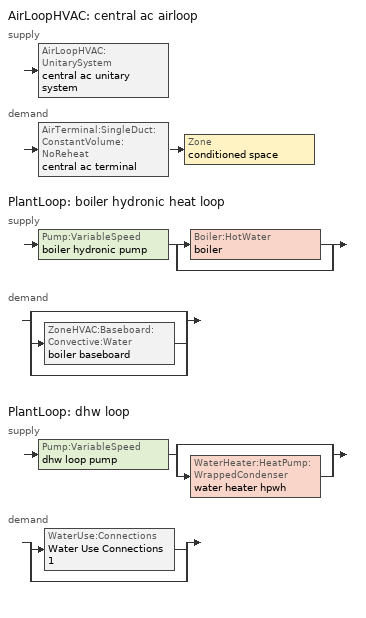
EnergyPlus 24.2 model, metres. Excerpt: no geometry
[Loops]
AirLoopHVAC 'central ac airloop'
 supply: AirLoopHVAC:UnitarySystem 'central ac unitary system'
 demand: AirTerminal:SingleDuct:ConstantVolume:NoReheat 'central ac terminal' > Zone 'conditioned space'
PlantLoop 'boiler hydronic heat loop'
 supply: Pump:VariableSpeed 'boiler hydronic pump' > split
  | Boiler:HotWater 'boiler'
  | bypass
 demand: split
  | bypass
  | ZoneHVAC:Baseboard:Convective:Water 'boiler baseboard'
  | bypass
PlantLoop 'dhw loop'
 supply: Pump:VariableSpeed 'dhw loop pump' > split
  | bypass
  | WaterHeater:HeatPump:WrappedCondenser 'water heater hpwh'
 demand: split
  | WaterUse:Connections 'Water Use Connections 1'
  | bypass
[ZoneControl:Thermostat]
conditioned space Thermostat: Zone or ZoneList=conditioned space; Control Type Schedule=conditioned space Thermostat Schedule; Control 1=conditioned space temperature setpoint; Temperature Difference Between Cutout And Setpoint {deltaC}=0
[ThermostatSetpoint:DualSetpoint]
conditioned space temperature setpoint: Heating Setpoint Temperature Schedule=heating setpoint; Cooling Setpoint Temperature Schedule=cooling setpoint
[AirTerminal:SingleDuct:ConstantVolume:NoReheat]
central ac terminal: Availability Schedule=Always On Discrete; Maximum Air Flow Rate {m3/s}=0.295439
[ZoneHVAC:Baseboard:Convective:Water]
boiler baseboard: Availability Schedule=Always On Discrete; Heating Design Capacity Method=HeatingDesignCapacity; Heating Design Capacity {W}=5311.62; Heating Design Capacity Per Floor Area {W/m2}=0; Fraction of Autosized Heating Design Capacity=0.8; U-Factor Times Area Value {W/K}=382.437; Maximum Water Flow Rate {m3/s}=0.000228814; Convergence Tolerance=0.001
[Zone equipment]
conditioned space: central ac terminal, boiler baseboard
[AirLoopHVAC]
central ac airloop: Design Supply Air Flow Rate {m3/s}=0.295439; Design Return Air Flow Fraction of Supply Air Flow=1
[Sizing:System]
central ac airloop: Type of Load to Size On=Sensible; Design Outdoor Air Flow Rate {m3/s}=Autosize; Central Heating Maximum System Air Flow Ratio=0.3; Preheat Design Temperature {C}=7; Preheat Design Humidity Ratio {kgWater/kgDryAir}=0.008; Precool Design Temperature {C}=12.8; Precool Design Humidity Ratio {kgWater/kgDryAir}=0.008; Central Cooling Design Supply Air Temperature {C}=12.8; Central Heating Design Supply Air Temperature {C}=16.7; Type of Zone Sum to Use=NonCoincident; 100% Outdoor Air in Cooling=Yes; 100% Outdoor Air in Heating=Yes; Central Cooling Design Supply Air Humidity Ratio {kgWater/kgDryAir}=0.0085; Central Heating Design Supply Air Humidity Ratio {kgWater/kgDryAir}=0.008; Cooling Supply Air Flow Rate Method=DesignDay; Cooling Supply Air Flow Rate {m3/s}=0; Cooling Supply Air Flow Rate Per Floor Area {m3/s-m2}=0.00996765; Cooling Fraction of Autosized Cooling Supply Air Flow Rate=1; Cooling Supply Air Flow Rate Per Unit Cooling Capacity {m3/s-W}=3.94755e-05; Heating Supply Air Flow Rate Method=DesignDay; Heating Supply Air Flow Rate {m3/s}=0; Heating Supply Air Flow Rate Per Floor Area {m3/s-m2}=0.00996765; Heating Fraction of Autosized Heating Supply Air Flow Rate=1; Heating Fraction of Autosized Cooling Supply Air Flow Rate=1; Heating Supply Air Flow Rate Per Unit Heating Capacity {m3/s-W}=3.15882e-05; System Outdoor Air Method=ZoneSum; Zone Maximum Outdoor Air Fraction=1; Cooling Design Capacity Method=CoolingDesignCapacity; Cooling Design Capacity {W}=Autosize; Cooling Design Capacity Per Floor Area {W/m2}=234.7; Fraction of Autosized Cooling Design Capacity=1; Heating Design Capacity Method=HeatingDesignCapacity; Heating Design Capacity {W}=Autosize; Heating Design Capacity Per Floor Area {W/m2}=157; Fraction of Autosized Heating Design Capacity=1; Central Cooling Capacity Control Method=OnOff; Occupant Diversity=Autosize
[AirLoopHVAC:UnitarySystem]
central ac unitary system: Control Type=Load; Controlling Zone or Thermostat Location=conditioned space; Dehumidification Control Type=None; Availability Schedule=Always On Discrete; Supply Fan=central ac supply fan; Fan Placement=BlowThrough; Supply Air Fan Operating Mode Schedule=central ac auto fan schedule; DX Heating Coil Sizing Ratio=1; Cooling Coil=central ac clg coil; Use DOAS DX Cooling Coil=No; Minimum Supply Air Temperature {C}=2; Latent Load Control=SensibleOnlyLoadControl; Cooling Supply Air Flow Rate Method=SupplyAirFlowRate; Cooling Supply Air Flow Rate {m3/s}=0.295439; Heating Supply Air Flow Rate Method=None; No Load Supply Air Flow Rate Method=SupplyAirFlowRate; No Load Supply Air Flow Rate {m3/s}=0; No Load Supply Air Flow Rate Control Set To Low Speed=Yes; Maximum Supply Air Temperature {C}=48.8889; Maximum Outdoor Dry-Bulb Temperature for Supplemental Heater Operation {C}=21; Ancillary On-Cycle Electric Power {W}=0; Ancillary Off-Cycle Electric Power {W}=0
[Fan:SystemModel] Availability Schedule=Always On Discrete; Speed Control Method=Discrete; Electric Power Minimum Flow Rate Fraction=0.2; Design Pressure Rise {Pa}=500; Motor Efficiency=1; Motor In Air Stream Fraction=1; Design Electric Power Consumption {W}=Autosize; Design Power Sizing Method=PowerPerFlow; Electric Power Per Unit Flow Rate Per Unit Pressure {W/((m3/s)-Pa)}=1.66667; Fan Total Efficiency=0.7; Motor Loss Radiative Fraction=0; Number of Speeds=1
Name | Design Maximum Air Flow Rate {m3/s} | Electric Power Per Unit Flow Rate {W/(m3/s)} | Speed Flow Fraction 1 | Speed Electric Power Fraction 1
central ac supply fan | 0.295439 | 794.58 | 1 | 1
water heater fan | 0.0854225 | 97.8923
[Coil:Cooling:DX:SingleSpeed]
central ac clg coil: Availability Schedule=Always On Discrete; Gross Rated Total Cooling Capacity {W}=5639.51; Gross Rated Sensible Heat Ratio=0.730032; Gross Rated Cooling COP {W/W}=4.3086; Rated Air Flow Rate {m3/s}=0.29131; Rated Evaporator Fan Power Per Volume Flow Rate 2017 {W/(m3/s)}=773.3; Rated Evaporator Fan Power Per Volume Flow Rate 2023 {W/(m3/s)}=934.4; Total Cooling Capacity Function of Temperature Curve=Cool-CAP-fT1; Total Cooling Capacity Function of Flow Fraction Curve=Cool-CAP-fFF1; Energy Input Ratio Function of Temperature Curve=Cool-EIR-fT1; Energy Input Ratio Function of Flow Fraction Curve=Cool-EIR-fFF1; Part Load Fraction Correlation Curve=Cool-PLF-fPLR1; Minimum Outdoor Dry-Bulb Temperature for Compressor Operation {C}=-25; Nominal Time for Condensate Removal to Begin {s}=1000; Ratio of Initial Moisture Evaporation Rate and Steady State Latent Capacity=1.5; Maximum Cycling Rate {cycles/hr}=3; Latent Capacity Time Constant {s}=45; Condenser Type=AirCooled; Evaporative Condenser Effectiveness=0.9; Evaporative Condenser Air Flow Rate {m3/s}=Autosize; Evaporative Condenser Pump Rated Power Consumption {W}=Autosize; Crankcase Heater Capacity {W}=50; Maximum Outdoor Dry-Bulb Temperature for Crankcase Heater Operation {C}=10; Basin Heater Capacity {W/K}=0; Basin Heater Setpoint Temperature {C}=2
[PlantLoop] Fluid Type=Water; Maximum Loop Temperature {C}=100; Minimum Loop Temperature {C}=0; Minimum Loop Flow Rate {m3/s}=0; Load Distribution Scheme=Optimal; Plant Loop Demand Calculation Scheme=SingleSetpoint; Common Pipe Simulation=None
Name | Plant Equipment Operation Scheme | Maximum Loop Flow Rate {m3/s} | Plant Loop Volume {m3}
boiler hydronic heat loop | boiler hydronic heat loop Operation Schemes | Autosize | Autocalculate
dhw loop | dhw loop Operation Schemes | 0.01 | 0.003
[Sizing:Plant] Loop Type=Heating; Sizing Option=NonCoincident; Zone Timesteps in Averaging Window=1; Coincident Sizing Factor Mode=None
Name | Design Loop Exit Temperature {C} | Loop Design Temperature Difference {deltaC}
boiler hydronic heat loop | 82.2222 | 11.1111
dhw loop | 51.6667 | 5.55556
[Pump:VariableSpeed] Motor Efficiency=0.85; Fraction of Motor Inefficiencies to Fluid Stream=0; Coefficient 1 of the Part Load Performance Curve=0; Coefficient 2 of the Part Load Performance Curve=1; Coefficient 3 of the Part Load Performance Curve=0; Coefficient 4 of the Part Load Performance Curve=0; Design Minimum Flow Rate {m3/s}=0; Pump Control Type=Intermittent; Skin Loss Radiative Fraction=0.5; Design Power Sizing Method=PowerPerFlowPerPressure; Design Electric Power per Unit Flow Rate {W/(m3/s)}=348701.1; Design Shaft Power per Unit Flow Rate per Unit Head {W/((m3/s)-Pa)}=1.28205; Design Minimum Flow Rate Fraction=0
Name | Design Maximum Flow Rate {m3/s} | Design Pump Head {Pa} | Design Power Consumption {W}
boiler hydronic pump | 0.0030649 | 20000 | 81.7308
dhw loop pump | 0.01 | 1 | 0
[Boiler:HotWater]
boiler: Fuel Type=NaturalGas; Nominal Capacity {W}=5311.62; Nominal Thermal Efficiency=0.8; Efficiency Curve Temperature Evaluation Variable=LeavingBoiler; Normalized Boiler Efficiency Curve=NonCondensingBoilerEff; Design Water Flow Rate {m3/s}=Autosize; Minimum Part Load Ratio=0; Maximum Part Load Ratio=1; Optimum Part Load Ratio=1; Water Outlet Upper Temperature Limit {C}=99.9; Boiler Flow Mode=LeavingSetpointModulated; On Cycle Parasitic Electric Load {W}=0; Sizing Factor=1; Off Cycle Parasitic Fuel Load {W}=0
[SetpointManager:Scheduled] Control Variable=Temperature
Name | Schedule
boiler hydronic heat loop setpoint manager | boiler hydronic heat supply setpoint
Setpoint Manager Scheduled 1 | dhw temp
[PlantEquipmentOperationSchemes] Control Scheme Object Type 1=PlantEquipmentOperation:HeatingLoad; Control Scheme Schedule Name 1=Always On Discrete
Name | Control Scheme Name 1
boiler hydronic heat loop Operation Schemes | boiler hydronic heat loop Heating Operation Scheme
dhw loop Operation Schemes | dhw loop Heating Operation Scheme
[PlantEquipmentOperation:HeatingLoad] Load Range Lower Limit 1 {W}=0; Load Range Upper Limit 1 {W}=1000000000
Name | Range Equipment List Name 1
boiler hydronic heat loop Heating Operation Scheme | boiler hydronic heat loop Heating Equipment List
dhw loop Heating Operation Scheme | dhw loop Heating Equipment List
[PlantEquipmentList]
boiler hydronic heat loop Heating Equipment List: Boiler:HotWater, boiler
dhw loop Heating Equipment List: WaterHeater:HeatPump:WrappedCondenser, water heater hpwh
[WaterHeater:Stratified]
water heater tank: Tank Volume {m3}=0.224853; Tank Height {m}=1.3343; Tank Shape=VerticalCylinder; Maximum Temperature Limit {C}=90; Heater Priority Control=MasterSlave; Heater 1 Setpoint Temperature Schedule=water heater TopElementSetpoint; Heater 1 Deadband Temperature Difference {deltaC}=18.5; Heater 1 Capacity {W}=4500.11; Heater 1 Height {m}=1.05632; Heater 2 Setpoint Temperature Schedule=water heater BottomElementSetpoint; Heater 2 Deadband Temperature Difference {deltaC}=3.89; Heater 2 Capacity {W}=4500.11; Heater 2 Height {m}=0.277979; Heater Fuel Type=Electricity; Heater Thermal Efficiency=1; Off Cycle Parasitic Fuel Consumption Rate {W}=3; Off Cycle Parasitic Fuel Type=Electricity; Off Cycle Parasitic Heat Fraction to Tank=0; Off Cycle Parasitic Height {m}=0; On Cycle Parasitic Fuel Consumption Rate {W}=3; On Cycle Parasitic Fuel Type=Electricity; On Cycle Parasitic Heat Fraction to Tank=0; On Cycle Parasitic Height {m}=0; Ambient Temperature Indicator=Schedule; Ambient Temperature Schedule=water heater Tamb act; Uniform Skin Loss Coefficient per Unit Area to Ambient Temperature {W/m2-K}=0.925959; Skin Loss Fraction to Zone=1; Off Cycle Flue Loss Coefficient to Ambient Temperature {W/K}=0; Off Cycle Flue Loss Fraction to Zone=1; Use Side Effectiveness=1; Use Side Inlet Height {m}=0; Use Side Outlet Height {m}=Autocalculate; Source Side Effectiveness=1; Source Side Inlet Height {m}=0; Source Side Outlet Height {m}=0; Inlet Mode=Fixed; Use Side Design Flow Rate {m3/s}=0.00374132; Source Side Design Flow Rate {m3/s}=0; Indirect Water Heating Recovery Time {hr}=1.5; Number of Nodes=6; Additional Destratification Conductivity {W/m-K}=0; Node 1 Additional Loss Coefficient {W/K}=0; Node 2 Additional Loss Coefficient {W/K}=0; Node 3 Additional Loss Coefficient {W/K}=0; Node 4 Additional Loss Coefficient {W/K}=0; Node 5 Additional Loss Coefficient {W/K}=0; Node 6 Additional Loss Coefficient {W/K}=0
[WaterHeater:Sizing]
water heater tank: Design Mode=PeakDraw; Time Storage Can Meet Peak Draw {hr}=0.538503; Time for Tank Recovery {hr}=0; Nominal Tank Volume for Autosizing Plant Connections {m3}=1
[WaterHeater:HeatPump:WrappedCondenser]
water heater hpwh: Compressor Setpoint Temperature Schedule=water heater setpoint; Dead Band Temperature Difference {deltaC}=3.89; Condenser Bottom Location {m}=0.0555958; Condenser Top Location {m}=0.722746; Evaporator Air Flow Rate {m3/s}=0.0854225; Inlet Air Configuration=Schedule; Inlet Air Temperature Schedule=water heater Tamb act; Inlet Air Humidity Schedule=water heater RHamb act; Tank=water heater tank; DX Coil=water heater coil; Minimum Inlet Air Temperature for Compressor Operation {C}=5.55556; Maximum Inlet Air Temperature for Compressor Operation {C}=48.8889; Compressor Location=Schedule; Compressor Ambient Temperature Schedule=water heater Tamb act; Fan=water heater fan; Fan Placement=DrawThrough; On Cycle Parasitic Electric Load {W}=0; Off Cycle Parasitic Electric Load {W}=0; Parasitic Heat Rejection Location=Outdoors; Inlet Air Mixer Schedule=Always On Discrete; Tank Element Control Logic=MutuallyExclusive; Control Sensor 1 Height In Stratified Tank {m}=1.05632; Control Sensor 1 Weight=0.75; Control Sensor 2 Height In Stratified Tank {m}=0.389171
[Coil:WaterHeating:AirToWaterHeatPump:Wrapped]
water heater coil: Rated Heating Capacity {W}=2110.99; Rated COP {W/W}=4.222255; Rated Sensible Heat Ratio=0.88; Rated Evaporator Inlet Air Dry-Bulb Temperature {C}=19.7222; Rated Evaporator Inlet Air Wet-Bulb Temperature {C}=13.561; Rated Condenser Water Temperature {C}=48.89; Rated Evaporator Air Flow Rate {m3/s}=0.0854225; Evaporator Fan Power Included in Rated COP=Yes; Crankcase Heater Capacity {W}=0; Maximum Ambient Temperature for Crankcase Heater Operation {C}=0; Evaporator Air Temperature Type for Curve Objects=WetBulbTemperature; Heating Capacity Function of Temperature Curve=HPWH-Cap-fT; Heating Capacity Function of Air Flow Fraction Curve=HPWH-Htg-Cap-FF; Heating COP Function of Temperature Curve=HPWH-COP-fT; Heating COP Function of Air Flow Fraction Curve=HPWH-Htg-COP-FF; Part Load Fraction Correlation Curve=HPWH-COP-fPLR
[WaterUse:Connections]
Water Use Connections 1: Drain Water Heat Exchanger Type=None; Drain Water Heat Exchanger Destination=Plant; Water Use Equipment Name 1=dhw fixtures; Water Use Equipment Name 2=dhw distribution waste; Water Use Equipment Name 3=clothes washer; Water Use Equipment Name 4=dishwasher
[WaterUse:Equipment]
Name | Peak Flow Rate {m3/s} | Flow Rate Fraction Schedule | Target Temperature Schedule
dhw fixtures | 3.19178e-05 | hot_water_fixtures | mixed water temperature schedule
dhw distribution waste | 1.14725e-05 | hot_water_fixtures | mixed water temperature schedule
clothes washer | 4.1607e-06 | hot_water_clothes_washer
[EnergyManagementSystem:InternalVariable]
Name | Internal Data Index Key | Internal Data Type
boiler_hydronic_pump_rated_mfr | boiler hydronic pump | Pump Maximum Mass Flow Rate
central_ac_airloop_max_sup_fan_mfr | central ac supply fan | Fan Maximum Mass Flow Rate
[EnergyManagementSystem:Sensor]
Name | Output:Variable or Output:Meter Index Key | Output:Variable or Output:Meter
boiler_baseboard_s | boiler baseboard | Baseboard Total Heating Energy
boiler_hydronic_pump_mfr_s | boiler hydronic pump | Pump Mass Flow Rate
boiler_hydronic_pump_s | boiler hydronic pump | Pump Electricity Energy
boiler_plr_s | boiler | Boiler Part Load Ratio
central_ac_airloop_Fan_RTF_s | central ac supply fan | Fan Runtime Fraction
central_ac_clg_coil_s | central ac clg coil | Cooling Coil Total Cooling Energy
central_ac_supply_fan_s | central ac supply fan | Fan Electricity Energy
conditioned_space_clg_unmet_s | conditioned space | Zone Cooling Setpoint Not Met Time
conditioned_space_htg_unmet_s | conditioned space | Zone Heating Setpoint Not Met Time
duct_mix_gain; duct_mix_gain_1 | conditioned space | Zone Mixing Sensible Heat Gain Energy
duct_mix_loss; duct_mix_loss_1 | conditioned space | Zone Mixing Sensible Heat Loss Energy
fridge_tin_s; tin_s; tin_s_1 | conditioned space | Zone Mean Air Temperature
ig_ee_conv_2 | clothes washer | Electric Equipment Convective Heating Energy
ig_ee_rad_2 | clothes washer | Electric Equipment Radiant Heating Energy
s_conv_6 | Wall7 | Surface Inside Face Convection Heat Gain Energy
s_conv_7 | Wall8 | Surface Inside Face Convection Heat Gain Energy
s_ig | Floor2 | Surface Inside Face Internal Gains Radiation Heat Gain Energy
s_ig_1 | Slab2 | Surface Inside Face Internal Gains Radiation Heat Gain Energy
s_ig_2 | Wall3 | Surface Inside Face Internal Gains Radiation Heat Gain Energy
s_ig_3 | Wall4 | Surface Inside Face Internal Gains Radiation Heat Gain Energy
s_ig_4 | Wall5 | Surface Inside Face Internal Gains Radiation Heat Gain Energy
s_ig_5 | Wall6 | Surface Inside Face Internal Gains Radiation Heat Gain Energy
s_ig_6 | Wall7 | Surface Inside Face Internal Gains Radiation Heat Gain Energy
s_ig_7 | Wall8 | Surface Inside Face Internal Gains Radiation Heat Gain Energy
s_lgt | Floor2 | Surface Inside Face Lights Radiation Heat Gain Energy
s_lgt_1 | Slab2 | Surface Inside Face Lights Radiation Heat Gain Energy
s_lgt_2 | Wall3 | Surface Inside Face Lights Radiation Heat Gain Energy
s_lgt_3 | Wall4 | Surface Inside Face Lights Radiation Heat Gain Energy
s_lgt_4 | Wall5 | Surface Inside Face Lights Radiation Heat Gain Energy
s_lgt_5 | Wall6 | Surface Inside Face Lights Radiation Heat Gain Energy
s_lgt_6 | Wall7 | Surface Inside Face Lights Radiation Heat Gain Energy
s_lgt_7 | Wall8 | Surface Inside Face Lights Radiation Heat Gain Energy
s_sol | Floor2 | Surface Inside Face Solar Radiation Heat Gain Energy
s_sol_1 | Slab2 | Surface Inside Face Solar Radiation Heat Gain Energy
s_sol_2 | Wall3 | Surface Inside Face Solar Radiation Heat Gain Energy
s_sol_3 | Wall4 | Surface Inside Face Solar Radiation Heat Gain Energy
s_sol_4 | Wall5 | Surface Inside Face Solar Radiation Heat Gain Energy
s_sol_5 | Wall6 | Surface Inside Face Solar Radiation Heat Gain Energy
s_sol_6 | Wall7 | Surface Inside Face Solar Radiation Heat Gain Energy
s_sol_7 | Wall8 | Surface Inside Face Solar Radiation Heat Gain Energy
s_surf | Floor2 | Surface Inside Face Net Surface Thermal Radiation Heat Gain Energy
s_surf_1 | Slab2 | Surface Inside Face Net Surface Thermal Radiation Heat Gain Energy
s_surf_2 | Wall3 | Surface Inside Face Net Surface Thermal Radiation Heat Gain Energy
s_surf_3 | Wall4 | Surface Inside Face Net Surface Thermal Radiation Heat Gain Energy
s_surf_4 | Wall5 | Surface Inside Face Net Surface Thermal Radiation Heat Gain Energy
s_surf_5 | Wall6 | Surface Inside Face Net Surface Thermal Radiation Heat Gain Energy
s_surf_6 | Wall7 | Surface Inside Face Net Surface Thermal Radiation Heat Gain Energy
s_surf_7 | Wall8 | Surface Inside Face Net Surface Thermal Radiation Heat Gain Energy
tout_s | conditioned space | Zone Outdoor Air Drybulb Temperature
water_heater_amb_rh | garage | Zone Air Relative Humidity
water_heater_amb_temp | garage | Zone Mean Air Temperature
water_heater_coil_energy | water heater coil | Cooling Coil Water Heating Electricity Rate
water_heater_fan_energy; water_heater_fan_pwr | water heater fan | Fan Electricity Rate
water_heater_lat_cool | water heater coil | Cooling Coil Latent Cooling Rate
water_heater_sens_cool | water heater coil | Cooling Coil Sensible Cooling Rate
water_heater_tank_energy | water heater tank | Water Heater Electricity Rate
water_heater_tank_off_cycle_parasitic | water heater tank | Water Heater Off Cycle Parasitic Electricity Rate
water_heater_tank_on_cycle_parasitic | water heater tank | Water Heater On Cycle Parasitic Electricity Rate
water_heater_tl | water heater tank | Water Heater Heat Loss Rate
water_heater_T_set | water heater setpoint | Schedule Value
win_s | conditioned space | Zone Air Humidity Ratio
[EnergyManagementSystem:Actuator]
Name | Actuated Component Unique | Actuated Component Type | Actuated Component Control Type
attic_vented_1_duct_leakage_imbalance_infil_flow_act | attic_vented 1 duct leakage imbalance infil flow | Zone Infiltration | Air Exchange Flow Rate
boiler_hydronic_pump_pressure_rise_act | boiler hydronic pump | Pump | Pump Pressure Rise
central_ac_airloop_0_RetCondToDZ_act | central ac airloop_0 RetCondToDZ | OtherEquipment | Power Level
central_ac_airloop_0_RetCondToRP_act | central ac airloop_0 RetCondToRP | OtherEquipment | Power Level
central_ac_airloop_0_RetLatLkToRP_act | central ac airloop_0 RetLatLkToRP | OtherEquipment | Power Level
central_ac_airloop_0_RetSensLkToRP_act | central ac airloop_0 RetSensLkToRP | OtherEquipment | Power Level
central_ac_airloop_0_SupCondToDZ_act | central ac airloop_0 SupCondToDZ | OtherEquipment | Power Level
central_ac_airloop_0_SupCondToLv_act | central ac airloop_0 SupCondToLv | OtherEquipment | Power Level
central_ac_airloop_0_SupLatLkToCond_act | central ac airloop_0 SupLatLkToCond | OtherEquipment | Power Level
central_ac_airloop_0_SupLatLkToDZ_act | central ac airloop_0 SupLatLkToDZ | OtherEquipment | Power Level
central_ac_airloop_0_SupSensLkToCond_act | central ac airloop_0 SupSensLkToCond | OtherEquipment | Power Level
central_ac_airloop_0_SupSensLkToDZ_act | central ac airloop_0 SupSensLkToDZ | OtherEquipment | Power Level
central_ac_airloop_0_ZoneMixCondToDZ_mix_act | central ac airloop_0 ZoneMixCondToDZ mix | ZoneMixing | Air Exchange Flow Rate
central_ac_airloop_0_ZoneMixDZToCond_mix_act | central ac airloop_0 ZoneMixDZToCond mix | ZoneMixing | Air Exchange Flow Rate
fridge_schedule_1_act | fridge schedule 1 | Schedule:Constant | Schedule Value
fridge_schedule_act | fridge schedule | Schedule:Constant | Schedule Value
infil_flow_act | infil flow | Zone Infiltration | Air Exchange Flow Rate
mech_vent_house_fan_cfis_act | mech vent house fan cfis | ElectricEquipment | Electricity Rate
mech_vent_house_fan_latent_load_act | mech vent house fan latent load | OtherEquipment | Power Level
mech_vent_house_fan_sensible_load_act | mech vent house fan sensible load | OtherEquipment | Power Level
natural_vent_flow_act | natural vent flow | Zone Infiltration | Air Exchange Flow Rate
water_heater_HPWHSchedOverride | water heater setpoint | Schedule:Constant | Schedule Value
water_heater_hpwh_ec_adj_act | water heater energy adjustment1 | OtherEquipment | Power Level
water_heater_lat_act | water heater lat | OtherEquipment | Power Level
water_heater_LESchedOverride | water heater BottomElementSetpoint | Schedule:Constant | Schedule Value
water_heater_RHamb_act | water heater RHamb act | Schedule:Constant | Schedule Value
water_heater_sens_act | water heater sens | OtherEquipment | Power Level
water_heater_Tamb_act | water heater Tamb act | Schedule:Constant | Schedule Value
water_heater_UESchedOverride | water heater TopElementSetpoint | Schedule:Constant | Schedule Value
whole_house_fan_act | whole house fan | ElectricEquipment | Electricity Rate
whole_house_fan_flow_act | whole house fan flow | Zone Infiltration | Air Exchange Flow Rate
whole_house_fan_mix_act | whole house fan mix | ZoneMixing | Air Exchange Flow Rate
[Schedule:Constant]
Name | Hourly Value
Always On Discrete | 1
boiler hydronic heat supply setpoint | 82.2222
central ac auto fan schedule; water heater BottomElementSetpoint; water heater TopElementSetpoint | 0
dhw temp; water heater setpoint | 51.6667
mixed water temperature schedule | 40.5556
water heater RHamb act | 0.5
water heater Tamb act | 23
[Schedule:Day:Interval]
heating setpoint day: No, 06:00, 13.3333, 21:00, 20, 24:00, 13.3333
heating setpoint default day; cooling setpoint default day: No, 24:00, 0
cooling setpoint day: No, 24:00, 20
[Schedule:Week:Daily]
heating setpoint Week Rule - Jan1-Dec31: heating setpoint day, heating setpoint day, heating setpoint day, heating setpoint day, heating setpoint day, heating setpoint day, heating setpoint day, heating setpoint default day, heating setpoint default day, heating setpoint default day, heating setpoint default day, heating setpoint default day
cooling setpoint Week Rule - Jan1-Dec31: cooling setpoint day, cooling setpoint day, cooling setpoint day, cooling setpoint day, cooling setpoint day, cooling setpoint day, cooling setpoint day, cooling setpoint default day, cooling setpoint default day, cooling setpoint default day, cooling setpoint default day, cooling setpoint default day
[Schedule:Year]
heating setpoint: heating setpoint Week Rule - Jan1-Dec31, 1, 1, 12, 31
cooling setpoint: cooling setpoint Week Rule - Jan1-Dec31, 1, 1, 12, 31
[Schedule:File] File=in.schedules.csv; Rows to Skip at Top=1; Number of Hours of Data=8760; Column Separator=Comma; Interpolate to Timestep=Yes; Minutes per Item=15; Adjust Schedule for Daylight Savings=Yes
Name | Column Number
dishwasher | 8
hot_water_clothes_washer | 9
hot_water_fixtures | 13
[Schedule:Compact]
conditioned space Thermostat Schedule: Through: 12/31, For: AllDays, Until: 24:00, 4
[Curve:Biquadratic] Maximum Value of x {BasedOnField A2}=100; Maximum Value of y {BasedOnField A3}=100
Name | Coefficient1 Constant | Coefficient2 x | Coefficient3 x**2 | Coefficient4 y | Coefficient5 y**2 | Coefficient6 x*y | Minimum Value of x {BasedOnField A2} | Minimum Value of y {BasedOnField A3}
Cool-CAP-fT1 | 1.55736 | -0.0744482 | 0.0030986 | 0.00145958 | -4.1148e-05 | -0.000426714 | -100 | -100
Cool-EIR-fT1 | -0.350448 | 0.11681 | -0.00339951 | -0.00122609 | 0.000600809 | -0.000466884 | -100 | -100
HPWH-Cap-fT | 0.563 | 0.0437 | 3.9e-05 | 0.0055 | -0.000148 | -0.000145 | 0 | 0
HPWH-COP-fT | 1.1332 | 0.063 | -9.79e-05 | -0.00972 | -2.14e-05 | -0.000686 | 0 | 0
[Curve:Quadratic] Minimum Value of x {BasedOnField A2}=0
Name | Coefficient1 Constant | Coefficient2 x | Coefficient3 x**2 | Maximum Value of x {BasedOnField A2} | Minimum Curve Output {BasedOnField A3} | Maximum Curve Output {BasedOnField A3}
Cool-CAP-fFF1 | 0.718664 | 0.417974 | -0.136638 | 2 | 0 | 2
Cool-EIR-fFF1 | 1.14349 | -0.13944 | -0.00404779 | 2 | 0 | 2
Cool-PLF-fPLR1 | 0.93 | 0.07 | 0 | 1 | 0.7 | 1
[Curve:Bicubic]
NonCondensingBoilerEff: Coefficient1 Constant=1.11172; Coefficient2 x=0.0786141; Coefficient3 x**2=-0.400426; Coefficient4 y=0; Coefficient5 y**2=-0.000156783; Coefficient6 x*y=0.0093846; Coefficient7 x**3=0.234258; Coefficient8 y**3=1.32927e-06; Coefficient9 x**2*y=-0.0044467; Coefficient10 x*y**2=-1.22498e-05; Minimum Value of x {BasedOnField A2}=0.1; Maximum Value of x {BasedOnField A2}=1; Minimum Value of y {BasedOnField A3}=20; Maximum Value of y {BasedOnField A3}=80
[Curve:Cubic] Coefficient1 Constant=1; Coefficient2 x=0; Coefficient3 x**2=0; Coefficient4 x**3=0; Minimum Value of x {BasedOnField A2}=0
Name | Maximum Value of x {BasedOnField A2}
HPWH-Htg-Cap-FF; HPWH-Htg-COP-FF | 100
HPWH-COP-fPLR | 1
